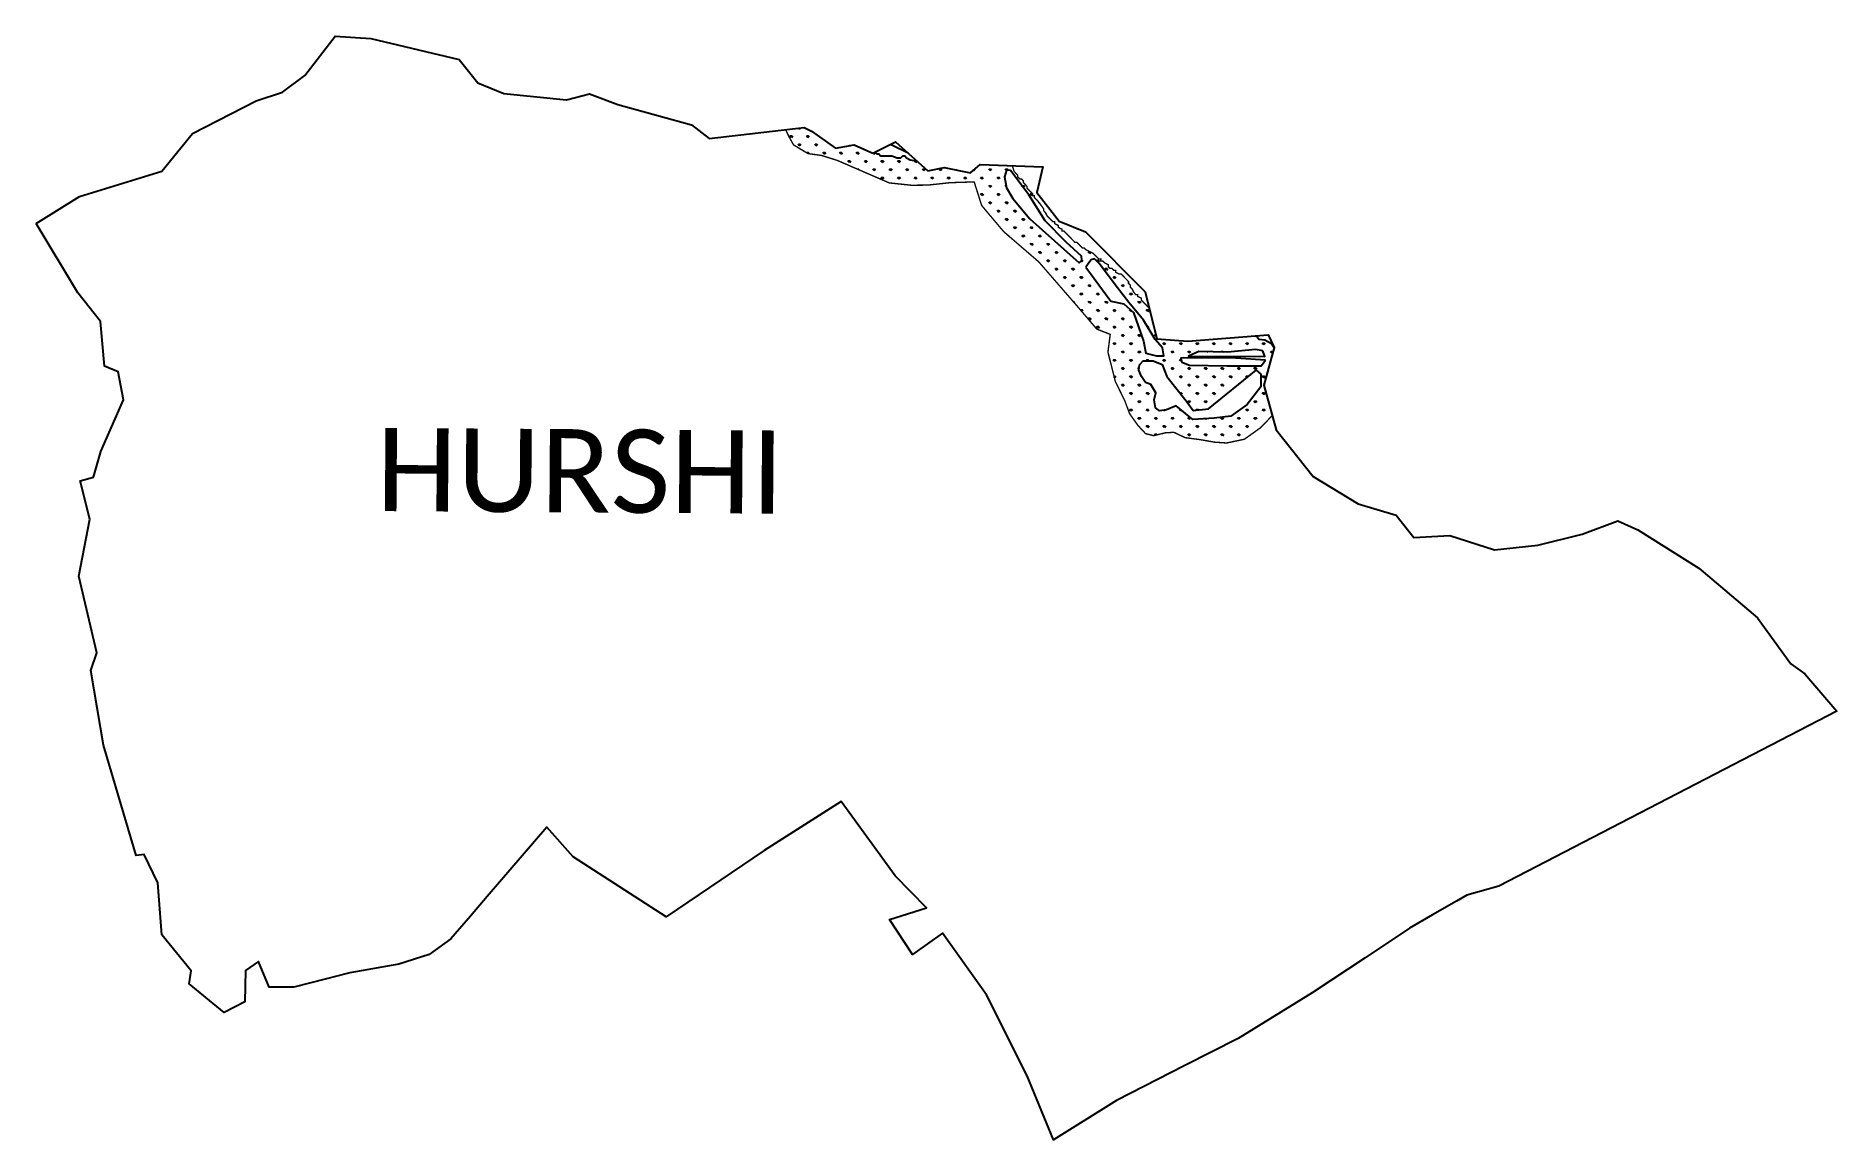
# Model space of a CAD drawing. Header units: metres. Extents: x 322964 to 326866, y 1820442 to 1822835.
import ezdxf

# ---------------------------------------------------------------- set-up
doc = ezdxf.new("R2010")
doc.units = ezdxf.units.M
doc.layers.add('MANGROOVES BUFFER ZONE', color=120, linetype='Continuous')
doc.layers.add('VILLAGE NAME', color=250, linetype='Continuous')

msp = doc.modelspace()

# ---------------------------------------------------------------- hatches: boundary and pattern name
at = {"layer": 'MANGROOVES BUFFER ZONE'}
h = msp.add_hatch(dxfattribs=at)
h.set_pattern_fill('GRASS', color=256)
h.paths.add_polyline_path([(325642.4, 1822012), (325623.9, 1822078.1), (325646.3, 1822158.7), (325640.6, 1822168.6), (325626.3, 1822176.2), (325613.3, 1822178), (325607.9, 1822185.2), (325459.2, 1822173.7), (325392.1, 1822178.2), (325375.3, 1822245.6), (325374.8, 1822246.1), (325370.8, 1822250.2), (325366.8, 1822254.2), (325358.8, 1822262.3), (325358.8, 1822266.3), (325350.8, 1822270.4), (325350.8, 1822274.4), (325346.8, 1822274.4), (325342.8, 1822278.5), (325338.8, 1822286.5), (325334.8, 1822290.6), (325334.9, 1822294.6), (325330.9, 1822298.6), (325330.9, 1822302.7), (325326.9, 1822306.7), (325322.9, 1822310.7), (325318.9, 1822314.8), (325314.9, 1822318.8), (325310.9, 1822318.8), (325302.9, 1822322.9), (325302.9, 1822326.9), (325298.9, 1822327), (325294.9, 1822331), (325290.9, 1822331), (325286.9, 1822335.1), (325286.9, 1822339.1), (325278.9, 1822343.2), (325274.9, 1822347.2), (325270.8, 1822347.2), (325270.9, 1822351.2), (325266.8, 1822351.3), (325262.8, 1822355.3), (325258.9, 1822359.3), (325254.9, 1822363.4), (325246.8, 1822367.5), (325238.8, 1822371.5), (325234.8, 1822375.6), (325230.8, 1822375.6), (325226.8, 1822379.6), (325222.8, 1822383.7), (325218.8, 1822387.7), (325214.8, 1822387.7), (325206.8, 1822395.8), (325202.8, 1822399.9), (325198.8, 1822403.9), (325194.8, 1822408), (325190.8, 1822412), (325186.8, 1822412), (325186.8, 1822416), (325178.8, 1822420.1), (325178.8, 1822424.1), (325170.8, 1822428.2), (325170.8, 1822432.2), (325166.8, 1822432.2), (325158.8, 1822440.3), (325154.8, 1822444.4), (325150.8, 1822452.4), (325146.8, 1822456.5), (325146.9, 1822460.5), (325134.9, 1822476.7), (325126.9, 1822484.7), (325126.9, 1822488.8), (325122.9, 1822488.8), (325122.9, 1822492.8), (325118.9, 1822496.8), (325114.9, 1822500.9), (325110.9, 1822504.9), (325110.9, 1822509), (325107, 1822513), (325103, 1822517), (325103, 1822521.1), (325099, 1822525.1), (325095, 1822525.1), (325091, 1822529.2), (325091, 1822533.2), (325087, 1822537.2), (325083, 1822541.3), (325079, 1822553.4), (325078.7, 1822553.7), (325009.4, 1822556.1), (324988.5, 1822538.1), (324931.5, 1822550.1), (324895.8, 1822542.5), (324871.8, 1822564.3), (324858, 1822566.7), (324850, 1822570.7), (324846, 1822574.8), (324842, 1822574.8), (324837.9, 1822570.8), (324829.9, 1822570.9), (324817.8, 1822574.9), (324793.7, 1822575.1), (324789.7, 1822579.1), (324785.7, 1822579.1), (324781.8, 1822583.1), (324776.9, 1822580.7), (324736.5, 1822599), (324695.8, 1822591.5), (324644.2, 1822628.7), (324628.2, 1822636.4), (324587.9, 1822631.7), (324595.1, 1822616.8), (324605.1, 1822598.8), (324636.2, 1822580), (324665.3, 1822576), (324699.8, 1822565.2), (324812.6, 1822516.4), (324860.8, 1822511.3), (324896.8, 1822511.7), (324944.2, 1822516.9), (324996.5, 1822518.6), (325012.7, 1822467.5), (325060.3, 1822410.9), (325136.5, 1822345.2), (325222.4, 1822246.2), (325262.2, 1822199.5), (325291.3, 1822188.1), (325286.3, 1822149.7), (325302.3, 1822086.3), (325322.9, 1822043.9), (325333.5, 1822015.7), (325351.4, 1821990.6), (325367.9, 1821972.9), (325385.6, 1821968.5), (325410.8, 1821974.7), (325429.2, 1821975.8), (325453.6, 1821964.2), (325485.7, 1821960), (325517.9, 1821954.4), (325543.5, 1821952.7), (325582, 1821960.8), (325616.5, 1821985.4)])
h.paths.add_polyline_path([(325433.9, 1822033.4), (325413, 1822024.5), (325397.7, 1822022.2), (325389.3, 1822028.6), (325386.5, 1822045.9), (325389.8, 1822061.1), (325379, 1822079.1), (325367.9, 1822083.8), (325358.9, 1822096.7), (325353.6, 1822110.7), (325354.4, 1822122.4), (325362.5, 1822130.7), (325384.5, 1822130.7), (325403.5, 1822122.6), (325414.1, 1822096.5), (325455.6, 1822044), (325470.7, 1822023.2), (325504.5, 1822026.7), (325607.7, 1822110.6), (325617.3, 1822101.7), (325617.3, 1822074.4), (325588.1, 1822036.4), (325552.7, 1822011.1), (325516.7, 1822006.4), (325470.2, 1822003.9)], flags=16)
h.paths.add_polyline_path([(325463.2, 1822121.6), (325446.2, 1822127.8), (325444.2, 1822136.4), (325450.6, 1822137.1), (325563.1, 1822136.5), (325627.4, 1822132.1), (325618.2, 1822119.8), (325544.5, 1822120.2)], flags=16)
h.paths.add_polyline_path([(325461, 1822141.1), (325483.3, 1822150.7), (325545.4, 1822149.3), (325606.6, 1822155.2), (325622.2, 1822152.5), (325626.2, 1822140.2)], flags=16)
h.paths.add_polyline_path([(325407.5, 1822141.4), (325391.5, 1822141.5), (325368.3, 1822147.5), (325363.1, 1822173.3), (325341.8, 1822235.5), (325320.5, 1822254.5), (325292.5, 1822259.9), (325238.3, 1822333.5), (325246.8, 1822346.4), (325249.9, 1822349.9), (325257, 1822351.7), (325267.2, 1822341.5), (325306.7, 1822288.7), (325331.6, 1822257.2), (325363.1, 1822218.6), (325388.4, 1822176.9), (325404.8, 1822158.7)], flags=16)
h.paths.add_polyline_path([(325223.9, 1822343.3), (325116.8, 1822438.2), (325080, 1822482.5), (325066.3, 1822505.5), (325061.9, 1822529.4), (325066.8, 1822544), (325075.2, 1822543.5), (325114.6, 1822490.8), (325150.5, 1822434), (325196.1, 1822388), (325229.3, 1822357.5), (325230.1, 1822348.6)], flags=16)

# ---------------------------------------------------------------- linework, layer by layer
at = {"color": 3}
msp.add_lwpolyline([(322963.7, 1822428.4), (323057.9, 1822486.9), (323236.4, 1822542.1), (323302.5, 1822623.5), (323440.9, 1822694.1), (323497.4, 1822713.1), (323546, 1822749.2), (323611.6, 1822834.8), (323688.9, 1822829.4), (323880.6, 1822783.7), (323921, 1822733.2), (323977, 1822710), (324112.8, 1822696.3), (324162.9, 1822709.3), (324224.2, 1822686.3), (324383.8, 1822642.2), (324421.9, 1822612.6), (324628.2, 1822636.4), (324644.2, 1822628.7), (324695.8, 1822591.5), (324736.5, 1822599), (324776.9, 1822580.7), (324826.2, 1822605.7), (324895.8, 1822542.5), (324931.5, 1822550.1), (324988.5, 1822538.1), (325009.4, 1822556.1), (325145, 1822551.5), (325132.3, 1822495.4), (325180.8, 1822433.8), (325237.4, 1822410.3), (325366.7, 1822280), (325392.1, 1822178.2), (325459.2, 1822173.7), (325633.3, 1822187.2), (325646.5, 1822159.4), (325623.9, 1822078.1), (325651, 1821981), (325730.8, 1821879.8), (325828.5, 1821821.1), (325911.2, 1821796.1), (325949.4, 1821747.6), (326026.9, 1821752.1), (326124, 1821720.9), (326218.1, 1821730.9), (326314.2, 1821754.8), (326391.3, 1821784.1), (326434.5, 1821764.4), (326566.8, 1821681), (326694.1, 1821573.8), (326766.1, 1821473.9), (326796.1, 1821452.3), (326866, 1821371.5), (326133.1, 1820992.3), (326063.9, 1820972.4), (326041.6, 1820959.7), (325989.6, 1820929.9), (325940.1, 1820901), (325843.6, 1820836.9), (325728.8, 1820760.7), (325568.3, 1820662), (325453.1, 1820603.1), (325304.7, 1820527.3), (325168.5, 1820441.9), (325111, 1820580.9), (325023.2, 1820756.5), (324927.8, 1820890.1), (324863, 1820843.9), (324812.8, 1820919.8), (324893.5, 1820945), (324825.1, 1821014.3), (324708.5, 1821175.4), (324541.2, 1821069.2), (324329.2, 1820925.4), (324127.9, 1821055.5), (324070.5, 1821119.8), (323941.3, 1820969.7), (323904.8, 1820927.2), (323862.6, 1820878.1), (323815.4, 1820843.6), (323750.1, 1820823.2), (323643.9, 1820803.9), (323637.8, 1820802.8), (323592.8, 1820791.3), (323522.5, 1820773.3), (323468.9, 1820773.3), (323445.8, 1820828.7), (323417.3, 1820809), (323416.3, 1820741.7), (323371.6, 1820718.2), (323295.2, 1820780.6), (323299.8, 1820808.4), (323236, 1820886.7), (323227.4, 1820999), (323198, 1821061), (323180.4, 1821058.7), (323110.1, 1821297.4), (323082.3, 1821459.4), (323095.7, 1821498.1), (323056.1, 1821664.2), (323080.3, 1821787.4), (323059.2, 1821870.5), (323088, 1821878.5), (323104.2, 1821934.1), (323153.2, 1822046.3), (323141.8, 1822106.7), (323111.9, 1822119), (323103.7, 1822215.7), (323054.6, 1822277.8), (322963.7, 1822428.4)], dxfattribs=at)
at = {"layer": 'MANGROOVES BUFFER ZONE', "const_width": 3.02, "flags": 128}
for points in [[(324587.9, 1822631.7), (324595.1, 1822616.8), (324605.1, 1822598.8), (324636.2, 1822580), (324665.3, 1822576), (324699.8, 1822565.2), (324812.6, 1822516.4), (324860.8, 1822511.3), (324896.8, 1822511.7), (324944.2, 1822516.9), (324996.5, 1822518.6), (325012.7, 1822467.5), (325060.3, 1822410.9), (325136.5, 1822345.2), (325222.4, 1822246.2), (325262.2, 1822199.5), (325291.3, 1822188.1), (325286.3, 1822149.7), (325302.3, 1822086.3), (325322.9, 1822043.9), (325333.5, 1822015.7), (325351.4, 1821990.6), (325367.9, 1821972.9), (325385.6, 1821968.5), (325410.8, 1821974.7), (325429.2, 1821975.8), (325453.6, 1821964.2), (325485.7, 1821960), (325517.9, 1821954.4), (325543.5, 1821952.7), (325582, 1821960.8), (325616.5, 1821985.4), (325642.4, 1822012)], [(325375.3, 1822245.6), (325374.8, 1822246.1), (325370.8, 1822250.2), (325366.8, 1822254.2), (325358.8, 1822262.3), (325358.8, 1822266.3), (325350.8, 1822270.4), (325350.8, 1822274.4), (325346.8, 1822274.4), (325342.8, 1822278.5), (325338.8, 1822286.5), (325334.8, 1822290.6), (325334.9, 1822294.6), (325330.9, 1822298.6), (325330.9, 1822302.7), (325326.9, 1822306.7), (325322.9, 1822310.7), (325318.9, 1822314.8), (325314.9, 1822318.8), (325310.9, 1822318.8), (325302.9, 1822322.9), (325302.9, 1822326.9), (325298.9, 1822327), (325294.9, 1822331), (325290.9, 1822331), (325286.9, 1822335.1), (325286.9, 1822339.1), (325278.9, 1822343.2), (325274.9, 1822347.2), (325270.8, 1822347.2), (325270.9, 1822351.2), (325266.8, 1822351.3), (325262.8, 1822355.3), (325258.9, 1822359.3), (325254.9, 1822363.4), (325246.8, 1822367.5), (325238.8, 1822371.5), (325234.8, 1822375.6), (325230.8, 1822375.6), (325226.8, 1822379.6), (325222.8, 1822383.7), (325218.8, 1822387.7), (325214.8, 1822387.7), (325206.8, 1822395.8), (325202.8, 1822399.9), (325198.8, 1822403.9), (325194.8, 1822408), (325190.8, 1822412), (325186.8, 1822412), (325186.8, 1822416), (325178.8, 1822420.1), (325178.8, 1822424.1), (325170.8, 1822428.2), (325170.8, 1822432.2), (325166.8, 1822432.2), (325158.8, 1822440.3), (325154.8, 1822444.4), (325150.8, 1822452.4), (325146.8, 1822456.5), (325146.9, 1822460.5), (325134.9, 1822476.7), (325126.9, 1822484.7), (325126.9, 1822488.8), (325122.9, 1822488.8), (325122.9, 1822492.8), (325118.9, 1822496.8), (325114.9, 1822500.9), (325110.9, 1822504.9), (325110.9, 1822509), (325107, 1822513), (325103, 1822517), (325103, 1822521.1), (325099, 1822525.1), (325095, 1822525.1), (325091, 1822529.2), (325091, 1822533.2), (325087, 1822537.2), (325083, 1822541.3), (325079, 1822553.4), (325078.7, 1822553.7)]]:
    msp.add_lwpolyline(points, dxfattribs=at)
at = {"layer": 'MANGROOVES BUFFER ZONE'}
for points in [[(324781.8, 1822583.1), (324785.7, 1822579.1), (324789.7, 1822579.1), (324793.7, 1822575.1), (324817.8, 1822574.9), (324829.9, 1822570.9), (324837.9, 1822570.8), (324842, 1822574.8), (324846, 1822574.8), (324850, 1822570.7), (324858, 1822566.7), (324871.2, 1822564.4), (324870.8, 1822565.2)], [(324853.5, 1822580.9), (324822.1, 1822596.1), (324814.6, 1822599.8)], [(325607.9, 1822185.2), (325613.3, 1822178), (325626.3, 1822176.2), (325640.6, 1822168.6), (325646.3, 1822158.7)]]:
    msp.add_lwpolyline(points, dxfattribs=at)
for points in [[(325066.8, 1822544), (325061.9, 1822529.4), (325066.3, 1822505.5), (325080, 1822482.5), (325116.8, 1822438.2), (325223.9, 1822343.3), (325230.1, 1822348.6), (325229.3, 1822357.5), (325196.1, 1822388), (325150.5, 1822434), (325114.6, 1822490.8), (325075.2, 1822543.5)], [(325238.3, 1822333.5), (325292.5, 1822259.9), (325320.5, 1822254.5), (325341.8, 1822235.5), (325363.1, 1822173.3), (325368.3, 1822147.5), (325391.5, 1822141.5), (325407.5, 1822141.4), (325404.8, 1822158.7), (325388.4, 1822176.9), (325363.1, 1822218.6), (325331.6, 1822257.2), (325306.7, 1822288.7), (325267.2, 1822341.5), (325257, 1822351.7), (325249.9, 1822349.9), (325246.8, 1822346.4)], [(325622.2, 1822152.5), (325606.6, 1822155.2), (325545.4, 1822149.3), (325483.3, 1822150.7), (325461, 1822141.1), (325626.2, 1822140.2)], [(325504.5, 1822026.7), (325607.7, 1822110.6), (325617.3, 1822101.7), (325617.3, 1822074.4), (325588.1, 1822036.4), (325552.7, 1822011.1), (325516.7, 1822006.4), (325470.2, 1822003.9), (325433.9, 1822033.4), (325413, 1822024.5), (325397.7, 1822022.2), (325389.3, 1822028.6), (325386.5, 1822045.9), (325389.8, 1822061.1), (325379, 1822079.1), (325367.9, 1822083.8), (325358.9, 1822096.7), (325353.6, 1822110.7), (325354.4, 1822122.4), (325362.5, 1822130.7), (325384.5, 1822130.7), (325403.5, 1822122.6), (325414.1, 1822096.5), (325455.6, 1822044), (325470.7, 1822023.2)], [(325627.4, 1822132.1), (325563.1, 1822136.5), (325450.6, 1822137.1), (325444.2, 1822136.4), (325446.2, 1822127.8), (325463.2, 1822121.6), (325544.5, 1822120.2), (325618.2, 1822119.8)]]:
    msp.add_lwpolyline(points, close=True, dxfattribs=at)

# ---------------------------------------------------------------- texts
at = {"layer": 'VILLAGE NAME', "insert": (323701.6, 1821985.5), "char_height": 180.345, "attachment_point": 1, "rotation": 359.6139}
msp.add_mtext_dynamic_manual_height_columns('{\\fCalibri|b0|i0|c0|p34;HURSHI}', width=1779.605, gutter_width=901.7, heights=[0], dxfattribs=at)

doc.saveas('drawing.dxf')
